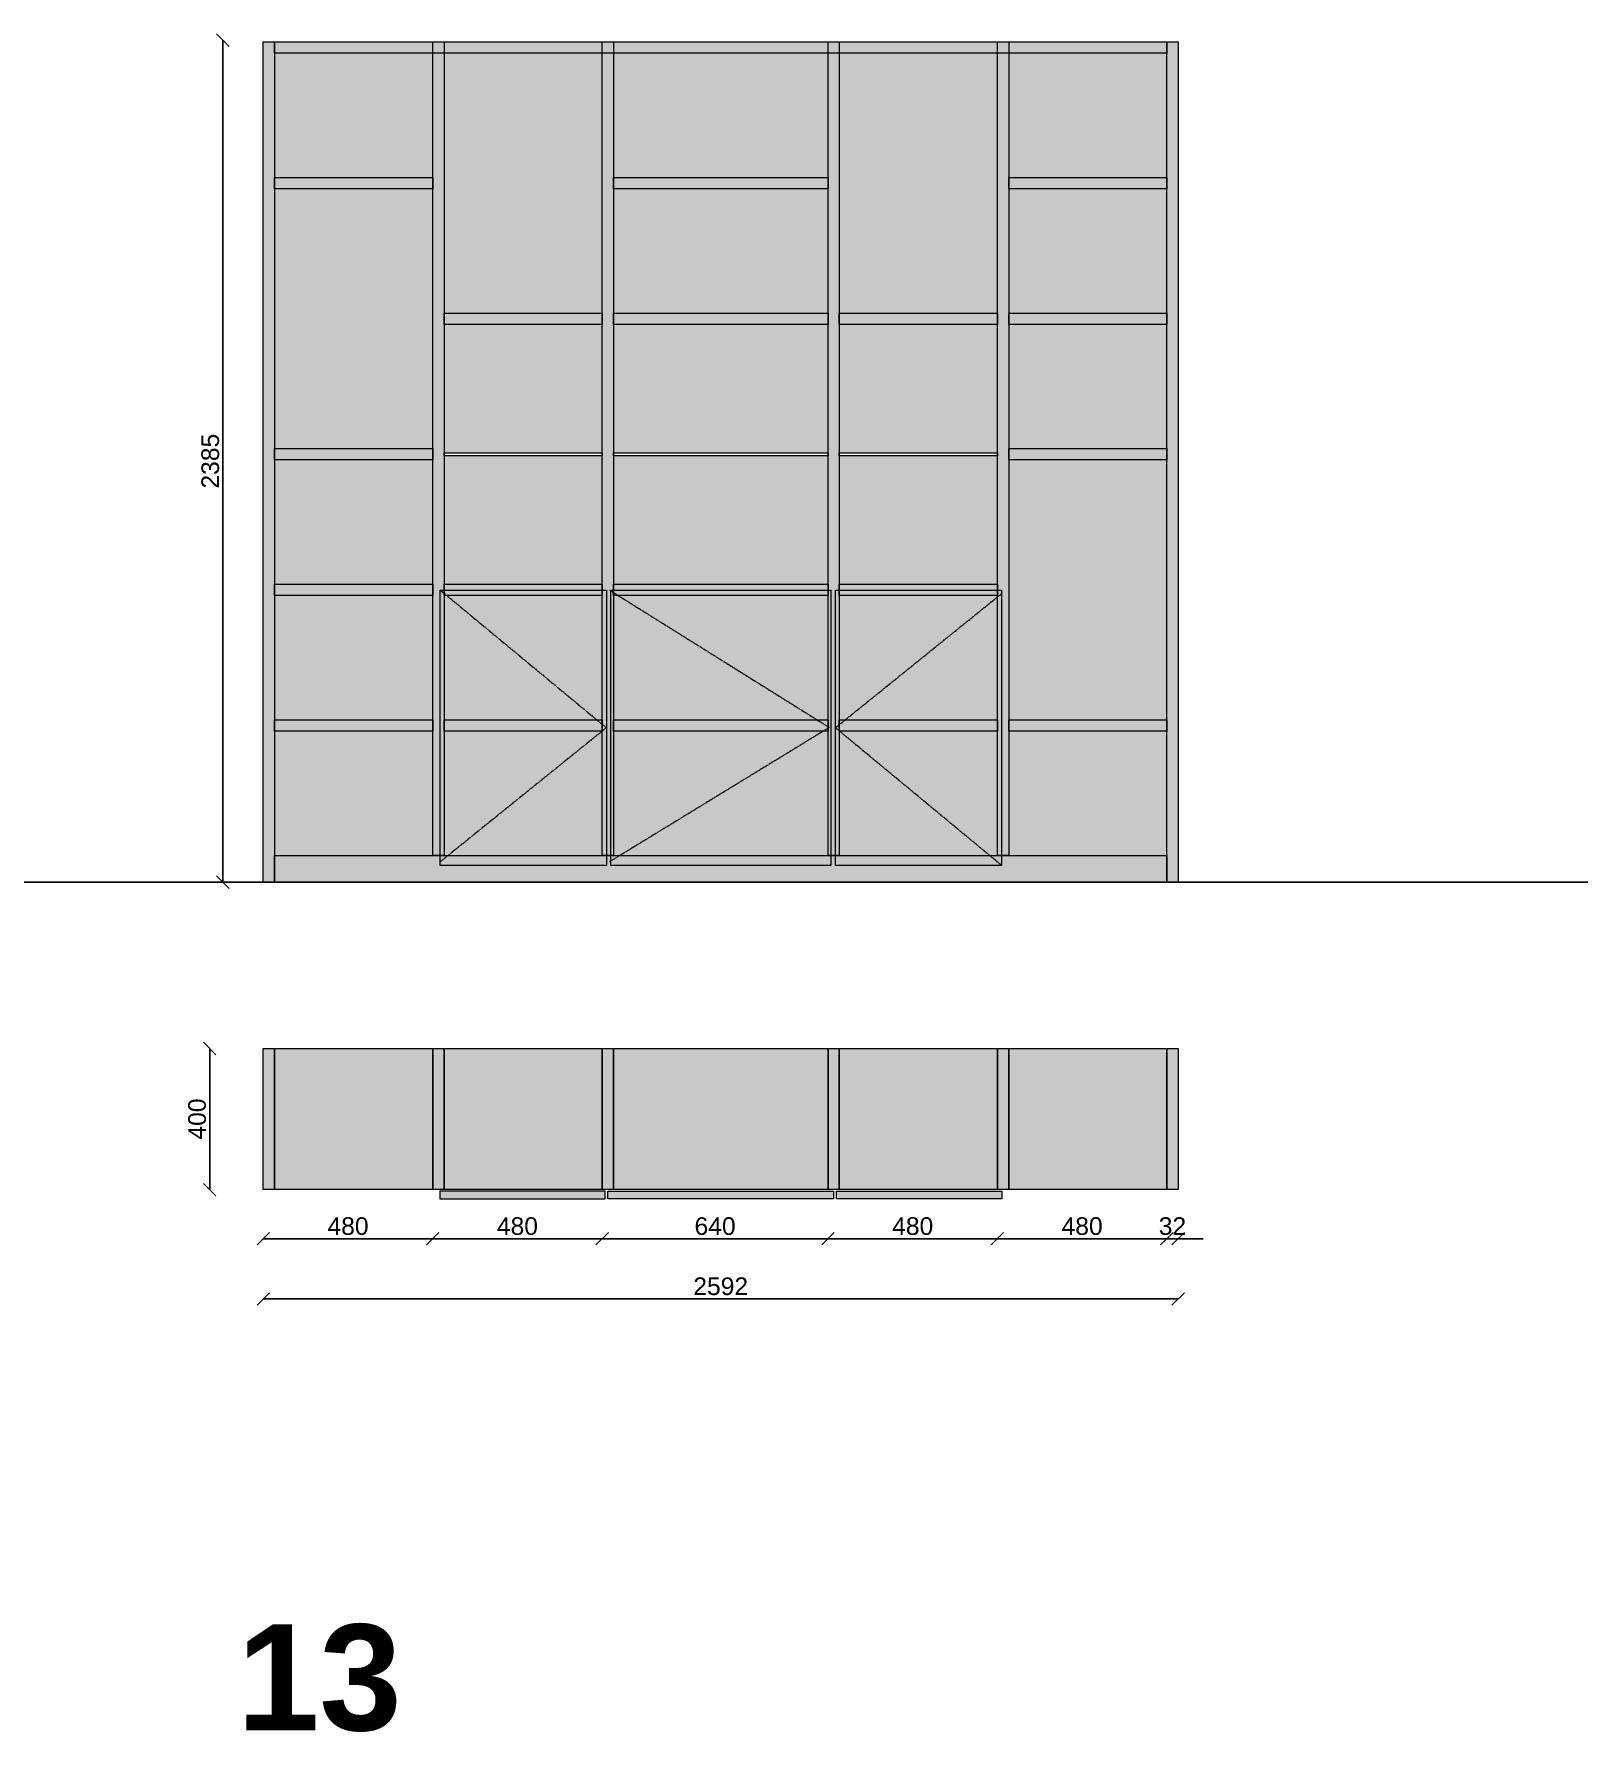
# Model space of a CAD drawing. Header units: inches. Extents: x -2150 to 187520, y -61540 to -22885.
# Drawn here: x 117164 to 121539, y -41504 to -36694 of the extents above; entities that cross this region are included whole.
import ezdxf

# ---------------------------------------------------------------- set-up
doc = ezdxf.new("R2010")
doc.units = ezdxf.units.IN
doc.header["$MEASUREMENT"] = 0
doc.linetypes.add('ISO-02 Linea a tratti', pattern=[3.81, 3.048, -0.762])
doc.layers.add('Linee arredi', color=3, linetype='Continuous', lineweight=20)
doc.layers.add('Quote', color=5, linetype='Continuous')
doc.styles.add('Arial', font='Arial.ttf')
doc.styles.add('Arial (bold)', font='Arial Bold.ttf')
doc.dimstyles.new('M&C_quote arredo', dxfattribs={"dimtxt": 50, "dimasz": 35.34668, "dimexe": 0, "dimexo": 0, "dimgap": 10, "dimtad": 1, "dimdec": 0, "dimtxsty": 'Arial', "dimblk": 'VW_SLASH', "dimcen": 0, "dimse1": 1, "dimse2": 1, "dimazin": 0, "dimtfac": 1, "dimtdec": 0, "dimtix": 1, "dimtmove": 0, "dimatfit": 0, "dimldrblk": 'VW_SLASH', "dimfxl": 0, "dimfxlon": 1, "dimfrac": 2, "dimtolj": 1, "dimarcsym": 0})

# ---------------------------------------------------------------- blocks, each defined once
blk = doc.blocks.new('VW_SLASH')
at = {"color": 0, "linetype": 'ByBlock', "lineweight": -2, "transparency": 16777216}
blk.add_line((0, 0), (-1, 0), dxfattribs=at)
at = {"color": 0, "linetype": 'Continuous', "lineweight": -2, "transparency": 16777216, "flags": 128}
blk.add_lwpolyline([(0.5, 0.5), (-0.5, -0.5)], dxfattribs=at)
blk = doc.blocks.new('*D486')
at = {"layer": 'Defpoints', "color": 0, "transparency": 16777216}
for p in [(117699.1, -36711.7), (117851, -36711.7), (117851, -39096.7)]:
    blk.add_point(p, dxfattribs=at)
at = {"layer": 'Quote', "color": 0, "lineweight": -2, "transparency": 16777216}
blk.add_line((117699.1, -39061.4), (117699.1, -36747.1), dxfattribs=at)
at = {"layer": 'Quote', "color": 0, "lineweight": -2, "transparency": 16777216, "xscale": 35.3466796875, "yscale": 35.3466796875, "zscale": 35.3466796875}
for p, rotation in [((117699.1, -36711.7), 90), ((117699.1, -39096.7), 270)]:
    blk.add_blockref('VW_SLASH', p, dxfattribs=dict(at, rotation=rotation))
at = {"layer": 'Quote', "color": 0, "transparency": 16777216, "insert": (117663.6, -37904.2), "char_height": 50, "attachment_point": 5, "rotation": 90, "style": 'Arial'}
blk.add_mtext('\\A1;2385', dxfattribs=at)
blk = doc.blocks.new('*D487')
at = {"layer": 'Defpoints', "color": 0, "transparency": 16777216}
for p in [(117813.8, -39877.1), (120405.8, -39886.3), (117813.8, -40277.2)]:
    blk.add_point(p, dxfattribs=at)
at = {"layer": 'Quote', "color": 0, "lineweight": -2, "transparency": 16777216}
blk.add_line((120370.5, -40277.2), (117849.2, -40277.2), dxfattribs=at)
at = {"layer": 'Quote', "color": 0, "lineweight": -2, "transparency": 16777216, "xscale": 35.3466796875, "yscale": 35.3466796875, "zscale": 35.3466796875, "rotation": 180}
blk.add_blockref('VW_SLASH', (117813.8, -40277.2), dxfattribs=at)
at = {"layer": 'Quote', "color": 0, "lineweight": -2, "transparency": 16777216, "xscale": 35.3466796875, "yscale": 35.3466796875, "zscale": 35.3466796875}
blk.add_blockref('VW_SLASH', (120405.8, -40277.2), dxfattribs=at)
at = {"layer": 'Quote', "color": 0, "transparency": 16777216, "insert": (119109.8, -40241.6), "char_height": 50, "attachment_point": 5, "style": 'Arial'}
blk.add_mtext('\\A1;2592', dxfattribs=at)
blk = doc.blocks.new('*D488')
at = {"layer": 'Defpoints', "color": 0, "transparency": 16777216}
for p in [(117813.8, -39967.7), (118293.8, -39967.7), (117813.8, -40106.7)]:
    blk.add_point(p, dxfattribs=at)
at = {"layer": 'Quote', "color": 0, "lineweight": -2, "transparency": 16777216}
blk.add_line((118258.5, -40106.7), (117849.2, -40106.7), dxfattribs=at)
at = {"layer": 'Quote', "color": 0, "lineweight": -2, "transparency": 16777216, "xscale": 35.3466796875, "yscale": 35.3466796875, "zscale": 35.3466796875, "rotation": 180}
blk.add_blockref('VW_SLASH', (117813.8, -40106.7), dxfattribs=at)
at = {"layer": 'Quote', "color": 0, "lineweight": -2, "transparency": 16777216, "xscale": 35.3466796875, "yscale": 35.3466796875, "zscale": 35.3466796875}
blk.add_blockref('VW_SLASH', (118293.8, -40106.7), dxfattribs=at)
at = {"layer": 'Quote', "color": 0, "transparency": 16777216, "insert": (118053.8, -40071.2), "char_height": 50, "attachment_point": 5, "style": 'Arial'}
blk.add_mtext('\\A1;480', dxfattribs=at)
blk = doc.blocks.new('*D489')
at = {"layer": 'Defpoints', "color": 0, "transparency": 16777216}
for p in [(118293.8, -39967.7), (118773.8, -39967.7), (118293.8, -40106.7)]:
    blk.add_point(p, dxfattribs=at)
at = {"layer": 'Quote', "color": 0, "lineweight": -2, "transparency": 16777216}
blk.add_line((118738.5, -40106.7), (118329.2, -40106.7), dxfattribs=at)
at = {"layer": 'Quote', "color": 0, "lineweight": -2, "transparency": 16777216, "xscale": 35.3466796875, "yscale": 35.3466796875, "zscale": 35.3466796875, "rotation": 180}
blk.add_blockref('VW_SLASH', (118293.8, -40106.7), dxfattribs=at)
at = {"layer": 'Quote', "color": 0, "lineweight": -2, "transparency": 16777216, "xscale": 35.3466796875, "yscale": 35.3466796875, "zscale": 35.3466796875}
blk.add_blockref('VW_SLASH', (118773.8, -40106.7), dxfattribs=at)
at = {"layer": 'Quote', "color": 0, "transparency": 16777216, "insert": (118533.8, -40071.2), "char_height": 50, "attachment_point": 5, "style": 'Arial'}
blk.add_mtext('\\A1;480', dxfattribs=at)
blk = doc.blocks.new('*D490')
at = {"layer": 'Defpoints', "color": 0, "transparency": 16777216}
for p in [(118773.8, -39967.7), (119413.8, -39967.7), (118773.8, -40106.7)]:
    blk.add_point(p, dxfattribs=at)
at = {"layer": 'Quote', "color": 0, "lineweight": -2, "transparency": 16777216}
blk.add_line((119378.5, -40106.7), (118809.2, -40106.7), dxfattribs=at)
at = {"layer": 'Quote', "color": 0, "lineweight": -2, "transparency": 16777216, "xscale": 35.3466796875, "yscale": 35.3466796875, "zscale": 35.3466796875, "rotation": 180}
blk.add_blockref('VW_SLASH', (118773.8, -40106.7), dxfattribs=at)
at = {"layer": 'Quote', "color": 0, "lineweight": -2, "transparency": 16777216, "xscale": 35.3466796875, "yscale": 35.3466796875, "zscale": 35.3466796875}
blk.add_blockref('VW_SLASH', (119413.8, -40106.7), dxfattribs=at)
at = {"layer": 'Quote', "color": 0, "transparency": 16777216, "insert": (119093.8, -40071.2), "char_height": 50, "attachment_point": 5, "style": 'Arial'}
blk.add_mtext('\\A1;640', dxfattribs=at)
blk = doc.blocks.new('*D491')
at = {"layer": 'Defpoints', "color": 0, "transparency": 16777216}
for p in [(119413.8, -39967.7), (119893.8, -39967.7), (119413.8, -40106.7)]:
    blk.add_point(p, dxfattribs=at)
at = {"layer": 'Quote', "color": 0, "lineweight": -2, "transparency": 16777216}
blk.add_line((119858.5, -40106.7), (119449.2, -40106.7), dxfattribs=at)
at = {"layer": 'Quote', "color": 0, "lineweight": -2, "transparency": 16777216, "xscale": 35.3466796875, "yscale": 35.3466796875, "zscale": 35.3466796875, "rotation": 180}
blk.add_blockref('VW_SLASH', (119413.8, -40106.7), dxfattribs=at)
at = {"layer": 'Quote', "color": 0, "lineweight": -2, "transparency": 16777216, "xscale": 35.3466796875, "yscale": 35.3466796875, "zscale": 35.3466796875}
blk.add_blockref('VW_SLASH', (119893.8, -40106.7), dxfattribs=at)
at = {"layer": 'Quote', "color": 0, "transparency": 16777216, "insert": (119653.8, -40071.2), "char_height": 50, "attachment_point": 5, "style": 'Arial'}
blk.add_mtext('\\A1;480', dxfattribs=at)
blk = doc.blocks.new('*D492')
at = {"layer": 'Defpoints', "color": 0, "transparency": 16777216}
for p in [(119893.8, -39967.7), (120373.8, -39967.7), (119893.8, -40106.7)]:
    blk.add_point(p, dxfattribs=at)
at = {"layer": 'Quote', "color": 0, "lineweight": -2, "transparency": 16777216}
blk.add_line((120338.5, -40106.7), (119929.2, -40106.7), dxfattribs=at)
at = {"layer": 'Quote', "color": 0, "lineweight": -2, "transparency": 16777216, "xscale": 35.3466796875, "yscale": 35.3466796875, "zscale": 35.3466796875, "rotation": 180}
blk.add_blockref('VW_SLASH', (119893.8, -40106.7), dxfattribs=at)
at = {"layer": 'Quote', "color": 0, "lineweight": -2, "transparency": 16777216, "xscale": 35.3466796875, "yscale": 35.3466796875, "zscale": 35.3466796875}
blk.add_blockref('VW_SLASH', (120373.8, -40106.7), dxfattribs=at)
at = {"layer": 'Quote', "color": 0, "transparency": 16777216, "insert": (120133.8, -40071.2), "char_height": 50, "attachment_point": 5, "style": 'Arial'}
blk.add_mtext('\\A1;480', dxfattribs=at)
blk = doc.blocks.new('*D493')
at = {"layer": 'Defpoints', "color": 0, "transparency": 16777216}
for p in [(120373.8, -39967.7), (120405.8, -39967.7), (120373.8, -40106.7)]:
    blk.add_point(p, dxfattribs=at)
at = {"layer": 'Quote', "color": 0, "lineweight": -2, "transparency": 16777216}
for p, q in [((120338.5, -40106.7), (120303.2, -40106.7)), ((120405.8, -40106.7), (120373.8, -40106.7)), ((120441.2, -40106.7), (120476.5, -40106.7))]:
    blk.add_line(p, q, dxfattribs=at)
at = {"layer": 'Quote', "color": 0, "lineweight": -2, "transparency": 16777216, "xscale": 35.3466796875, "yscale": 35.3466796875, "zscale": 35.3466796875}
blk.add_blockref('VW_SLASH', (120373.8, -40106.7), dxfattribs=at)
at = {"layer": 'Quote', "color": 0, "lineweight": -2, "transparency": 16777216, "xscale": 35.3466796875, "yscale": 35.3466796875, "zscale": 35.3466796875, "rotation": 180}
blk.add_blockref('VW_SLASH', (120405.8, -40106.7), dxfattribs=at)
at = {"layer": 'Quote', "color": 0, "transparency": 16777216, "insert": (120389.8, -40071.2), "char_height": 50, "attachment_point": 5, "style": 'Arial'}
blk.add_mtext('\\A1;32', dxfattribs=at)
blk = doc.blocks.new('*D522')
at = {"layer": 'Defpoints', "color": 0, "transparency": 16777216}
for p in [(117661.9, -39567.7), (117813.8, -39567.7), (117813.8, -39967.7)]:
    blk.add_point(p, dxfattribs=at)
at = {"layer": 'Quote', "color": 0, "lineweight": -2, "transparency": 16777216}
blk.add_line((117661.9, -39932.4), (117661.9, -39603.1), dxfattribs=at)
at = {"layer": 'Quote', "color": 0, "lineweight": -2, "transparency": 16777216, "xscale": 35.3466796875, "yscale": 35.3466796875, "zscale": 35.3466796875}
for p, rotation in [((117661.9, -39567.7), 90), ((117661.9, -39967.7), 270)]:
    blk.add_blockref('VW_SLASH', p, dxfattribs=dict(at, rotation=rotation))
at = {"layer": 'Quote', "color": 0, "transparency": 16777216, "insert": (117626.4, -39767.7), "char_height": 50, "attachment_point": 5, "rotation": 90, "style": 'Arial'}
blk.add_mtext('\\A1;400', dxfattribs=at)

msp = doc.modelspace()

# ---------------------------------------------------------------- hatches: boundary and pattern name
at = {"layer": 'Linee arredi'}
h = msp.add_hatch(color=7, dxfattribs=at)
h.dxf.hatch_style = 1
h.paths.add_polyline_path([(117813.8, -36716.7), (117845.8, -36716.7), (117845.8, -39096.7), (117813.8, -39096.7)])
h = msp.add_hatch(color=7, dxfattribs=at)
h.dxf.hatch_style = 1
h.paths.add_polyline_path([(117845.8, -36748.7), (117845.8, -36716.7), (120373.8, -36716.7), (120373.8, -36748.7)])
h = msp.add_hatch(color=7, dxfattribs=at)
h.dxf.hatch_style = 1
h.paths.add_polyline_path([(118293.8, -36716.7), (118325.8, -36716.7), (118325.8, -39020.7), (118293.8, -39020.7)])
h = msp.add_hatch(color=7, dxfattribs=at)
h.dxf.hatch_style = 1
h.paths.add_polyline_path([(118773.8, -36716.7), (118805.8, -36716.7), (118805.8, -39020.7), (118773.8, -39020.7)])
h = msp.add_hatch(color=7, dxfattribs=at)
h.dxf.hatch_style = 1
h.paths.add_polyline_path([(119413.8, -36716.7), (119445.8, -36716.7), (119445.8, -39020.7), (119413.8, -39020.7)])
h = msp.add_hatch(color=7, dxfattribs=at)
h.dxf.hatch_style = 1
h.paths.add_polyline_path([(119893.8, -36716.7), (119925.8, -36716.7), (119925.8, -39020.7), (119893.8, -39020.7)])
h = msp.add_hatch(color=7, dxfattribs=at)
h.dxf.hatch_style = 1
h.paths.add_polyline_path([(120373.8, -36716.7), (120405.8, -36716.7), (120405.8, -39096.7), (120373.8, -39096.7)])
h = msp.add_hatch(color=254, dxfattribs=at)
h.dxf.hatch_style = 1
h.paths.add_polyline_path([(118293.8, -36748.7), (117845.8, -36748.7), (117845.8, -37100.7), (118293.8, -37100.7)])
h.paths.add_polyline_path([(118293.8, -37132.7), (117845.8, -37132.7), (117845.8, -37868.6), (118293.8, -37868.6)])
h.paths.add_polyline_path([(118293.8, -37900.6), (117845.8, -37900.6), (117845.8, -38252.5), (118293.8, -38252.5)])
h.paths.add_polyline_path([(118293.8, -38284.5), (117845.8, -38284.5), (117845.8, -38636.5), (118293.8, -38636.5)])
h.paths.add_polyline_path([(118293.8, -38668.5), (117845.8, -38668.5), (117845.8, -39020.7), (118293.8, -39020.7)])
h = msp.add_hatch(color=254, dxfattribs=at)
h.dxf.hatch_style = 1
h.paths.add_polyline_path([(118773.8, -37888.6), (118325.8, -37888.6), (118325.8, -38252.5), (118773.8, -38252.5)])
h.paths.add_polyline_path([(118773.8, -37516.6), (118325.8, -37516.6), (118325.8, -37880.6), (118773.8, -37880.6)])
h.paths.add_polyline_path([(118773.8, -36748.7), (118325.8, -36748.7), (118325.8, -37484.6), (118773.8, -37484.6)])
h = msp.add_hatch(color=254, dxfattribs=at)
h.dxf.hatch_style = 1
h.paths.add_polyline_path([(119413.8, -36748.7), (118805.8, -36748.7), (118805.8, -37100.7), (119413.8, -37100.7)])
h.paths.add_polyline_path([(119413.8, -37132.7), (118805.8, -37132.7), (118805.8, -37484.6), (119413.8, -37484.6)])
h.paths.add_polyline_path([(119413.8, -37516.6), (118805.8, -37516.6), (118805.8, -37880.6), (119413.8, -37880.6)])
h.paths.add_polyline_path([(119413.8, -37888.6), (118805.8, -37888.6), (118805.8, -38252.5), (119413.8, -38252.5)])
h = msp.add_hatch(color=254, dxfattribs=at)
h.dxf.hatch_style = 1
h.paths.add_polyline_path([(119893.8, -37888.6), (119445.8, -37888.6), (119445.8, -38252.5), (119893.8, -38252.5)])
h.paths.add_polyline_path([(119893.8, -37516.6), (119445.8, -37516.6), (119445.8, -37880.6), (119893.8, -37880.6)])
h.paths.add_polyline_path([(119893.8, -36748.7), (119445.8, -36748.7), (119445.8, -37484.6), (119893.8, -37484.6)])
h = msp.add_hatch(color=254, dxfattribs=at)
h.dxf.hatch_style = 1
h.paths.add_polyline_path([(120373.8, -36748.7), (119925.8, -36748.7), (119925.8, -37100.7), (120373.8, -37100.7)])
h.paths.add_polyline_path([(120373.8, -37132.7), (119925.8, -37132.7), (119925.8, -37484.6), (120373.8, -37484.6)])
h.paths.add_polyline_path([(120373.8, -37516.6), (119925.8, -37516.6), (119925.8, -37868.6), (120373.8, -37868.6)])
h.paths.add_polyline_path([(120373.8, -37900.6), (119925.8, -37900.6), (119925.8, -38636.5), (120373.8, -38636.5)])
h.paths.add_polyline_path([(120373.8, -38668.5), (119925.8, -38668.5), (119925.8, -39020.7), (120373.8, -39020.7)])
h = msp.add_hatch(color=7, dxfattribs=at)
h.dxf.hatch_style = 1
h.paths.add_polyline_path([(117845.8, -37132.7), (117845.8, -37100.7), (118293.8, -37100.7), (118293.8, -37132.7)])
h = msp.add_hatch(color=7, dxfattribs=at)
h.dxf.hatch_style = 1
h.paths.add_polyline_path([(118805.8, -37132.7), (118805.8, -37100.7), (119413.8, -37100.7), (119413.8, -37132.7)])
h = msp.add_hatch(color=7, dxfattribs=at)
h.dxf.hatch_style = 1
h.paths.add_polyline_path([(119925.8, -37132.7), (119925.8, -37100.7), (120373.8, -37100.7), (120373.8, -37132.7)])
h = msp.add_hatch(color=7, dxfattribs=at)
h.dxf.hatch_style = 1
h.paths.add_polyline_path([(118325.8, -37516.6), (118325.8, -37484.6), (118773.8, -37484.6), (118773.8, -37516.6)])
h = msp.add_hatch(color=7, dxfattribs=at)
h.dxf.hatch_style = 1
h.paths.add_polyline_path([(118805.8, -37516.6), (118805.8, -37484.6), (119413.8, -37484.6), (119413.8, -37516.6)])
h = msp.add_hatch(color=7, dxfattribs=at)
h.dxf.hatch_style = 1
h.paths.add_polyline_path([(119445.8, -37516.6), (119445.8, -37484.6), (119893.8, -37484.6), (119893.8, -37516.6)])
h = msp.add_hatch(color=7, dxfattribs=at)
h.dxf.hatch_style = 1
h.paths.add_polyline_path([(119925.8, -37516.6), (119925.8, -37484.6), (120373.8, -37484.6), (120373.8, -37516.6)])
h = msp.add_hatch(color=7, dxfattribs=at)
h.dxf.hatch_style = 1
h.paths.add_polyline_path([(117845.8, -37900.6), (117845.8, -37868.6), (118293.8, -37868.6), (118293.8, -37900.6)])
h = msp.add_hatch(color=7, dxfattribs=at)
h.dxf.hatch_style = 1
h.paths.add_polyline_path([(119925.8, -37900.6), (119925.8, -37868.6), (120373.8, -37868.6), (120373.8, -37900.6)])
h = msp.add_hatch(color=7, dxfattribs=at)
h.dxf.hatch_style = 1
h.paths.add_polyline_path([(117845.8, -38284.5), (117845.8, -38252.5), (118293.8, -38252.5), (118293.8, -38284.5)])
h = msp.add_hatch(color=252, dxfattribs=at)
h.dxf.hatch_style = 1
h.paths.add_polyline_path([(118314.8, -38269.3), (118785.8, -38269.3), (118785.8, -39049.3), (118314.8, -39049.3)])
h = msp.add_hatch(color=7, dxfattribs=at)
h.dxf.hatch_style = 1
h.paths.add_polyline_path([(118325.8, -38284.5), (118325.8, -38252.5), (118773.8, -38252.5), (118773.8, -38284.5)])
h = msp.add_hatch(color=252, dxfattribs=at)
h.dxf.hatch_style = 1
h.paths.add_polyline_path([(118798.5, -38269.3), (119421.5, -38269.3), (119421.5, -39049.3), (118798.5, -39049.3)])
h = msp.add_hatch(color=7, dxfattribs=at)
h.dxf.hatch_style = 1
h.paths.add_polyline_path([(118805.8, -38284.5), (118805.8, -38252.5), (119413.8, -38252.5), (119413.8, -38284.5)])
h = msp.add_hatch(color=252, dxfattribs=at)
h.dxf.hatch_style = 1
h.paths.add_polyline_path([(119905.8, -39049.3), (119434.8, -39049.3), (119434.8, -38269.3), (119905.8, -38269.3)])
h = msp.add_hatch(color=7, dxfattribs=at)
h.dxf.hatch_style = 1
h.paths.add_polyline_path([(119445.8, -38284.5), (119445.8, -38252.5), (119893.8, -38252.5), (119893.8, -38284.5)])
h = msp.add_hatch(color=7, dxfattribs=at)
h.dxf.hatch_style = 1
h.paths.add_polyline_path([(117845.8, -38668.5), (117845.8, -38636.5), (118293.8, -38636.5), (118293.8, -38668.5)])
h = msp.add_hatch(color=7, dxfattribs=at)
h.dxf.hatch_style = 1
h.paths.add_polyline_path([(119925.8, -38668.5), (119925.8, -38636.5), (120373.8, -38636.5), (120373.8, -38668.5)])
h = msp.add_hatch(color=7, dxfattribs=at)
h.dxf.hatch_style = 1
h.paths.add_polyline_path([(117845.8, -39096.7), (117845.8, -39020.7), (120373.8, -39020.7), (120373.8, -39096.7)])
h = msp.add_hatch(color=7, dxfattribs=at)
h.dxf.hatch_style = 1
h.paths.add_polyline_path([(117845.8, -39567.7), (117813.8, -39567.7), (117813.8, -39967.7), (117845.8, -39967.7)])
h.paths.add_polyline_path([(118293.8, -39567.7), (117845.8, -39567.7), (117845.8, -39967.7), (118293.8, -39967.7)])
h.paths.add_polyline_path([(118325.8, -39567.7), (118293.8, -39567.7), (118293.8, -39967.7), (118325.8, -39967.7)])
h.paths.add_polyline_path([(118773.8, -39567.7), (118325.8, -39567.7), (118325.8, -39967.7), (118773.8, -39967.7)])
h.paths.add_polyline_path([(118805.8, -39567.7), (118773.8, -39567.7), (118773.8, -39967.7), (118805.8, -39967.7)])
h.paths.add_polyline_path([(119413.8, -39567.7), (118805.8, -39567.7), (118805.8, -39967.7), (119413.8, -39967.7)])
h.paths.add_polyline_path([(119445.8, -39567.7), (119413.8, -39567.7), (119413.8, -39967.7), (119445.8, -39967.7)])
h.paths.add_polyline_path([(119893.8, -39567.7), (119445.8, -39567.7), (119445.8, -39967.7), (119893.8, -39967.7)])
h.paths.add_polyline_path([(119925.8, -39567.7), (119893.8, -39567.7), (119893.8, -39967.7), (119925.8, -39967.7)])
h.paths.add_polyline_path([(120373.8, -39567.7), (119925.8, -39567.7), (119925.8, -39967.7), (120373.8, -39967.7)])
h.paths.add_polyline_path([(120405.8, -39567.7), (120373.8, -39567.7), (120373.8, -39967.7), (120405.8, -39967.7)])
h = msp.add_hatch(color=252, dxfattribs=at)
h.dxf.hatch_style = 1
h.paths.add_polyline_path([(118782.8, -39972.1), (118313.8, -39972.1), (118313.8, -39994.1), (118782.8, -39994.1)])
h.paths.add_polyline_path([(119429.8, -39972.1), (118789.8, -39972.1), (118789.8, -39994.1), (119429.8, -39994.1)])
h.paths.add_polyline_path([(119906.8, -39972.1), (119437.8, -39972.1), (119437.8, -39994.1), (119906.8, -39994.1)])

# ---------------------------------------------------------------- linework, layer by layer
msp.add_line((108413.6, -39096.7), (187520.4, -39096.7))
at = {"layer": 'Linee arredi', "linetype": 'Continuous', "lineweight": 5, "transparency": 33554687, "flags": 128}
for points in [[(117813.8, -36716.7), (117845.8, -36716.7), (117845.8, -39096.7), (117813.8, -39096.7)], [(117845.8, -36748.7), (117845.8, -36716.7), (120373.8, -36716.7), (120373.8, -36748.7)], [(118293.8, -36716.7), (118325.8, -36716.7), (118325.8, -39020.7), (118293.8, -39020.7)], [(118773.8, -36716.7), (118805.8, -36716.7), (118805.8, -39020.7), (118773.8, -39020.7)], [(119413.8, -36716.7), (119445.8, -36716.7), (119445.8, -39020.7), (119413.8, -39020.7)], [(119413.8, -36716.7), (119445.8, -36716.7), (119445.8, -39020.7), (119413.8, -39020.7)], [(119893.8, -36716.7), (119925.8, -36716.7), (119925.8, -39020.7), (119893.8, -39020.7)], [(120373.8, -36716.7), (120405.8, -36716.7), (120405.8, -39096.7), (120373.8, -39096.7)], [(117845.8, -37132.7), (117845.8, -37100.7), (118293.8, -37100.7), (118293.8, -37132.7)], [(118805.8, -37132.7), (118805.8, -37100.7), (119413.8, -37100.7), (119413.8, -37132.7)], [(119925.8, -37132.7), (119925.8, -37100.7), (120373.8, -37100.7), (120373.8, -37132.7)], [(118325.8, -37516.6), (118325.8, -37484.6), (118773.8, -37484.6), (118773.8, -37516.6)], [(118805.8, -37516.6), (118805.8, -37484.6), (119413.8, -37484.6), (119413.8, -37516.6)], [(119445.8, -37516.6), (119445.8, -37484.6), (119893.8, -37484.6), (119893.8, -37516.6)], [(119925.8, -37516.6), (119925.8, -37484.6), (120373.8, -37484.6), (120373.8, -37516.6)], [(117845.8, -37900.6), (117845.8, -37868.6), (118293.8, -37868.6), (118293.8, -37900.6)], [(119925.8, -37900.6), (119925.8, -37868.6), (120373.8, -37868.6), (120373.8, -37900.6)], [(117845.8, -38284.5), (117845.8, -38252.5), (118293.8, -38252.5), (118293.8, -38284.5)], [(118314.8, -38269.3), (118785.8, -38269.3), (118785.8, -39049.3), (118314.8, -39049.3)], [(118325.8, -38284.5), (118325.8, -38252.5), (118773.8, -38252.5), (118773.8, -38284.5)], [(118798.5, -38269.3), (119421.5, -38269.3), (119421.5, -39049.3), (118798.5, -39049.3)], [(118805.8, -38284.5), (118805.8, -38252.5), (119413.8, -38252.5), (119413.8, -38284.5)], [(119905.8, -39049.3), (119434.8, -39049.3), (119434.8, -38269.3), (119905.8, -38269.3)], [(119445.8, -38284.5), (119445.8, -38252.5), (119893.8, -38252.5), (119893.8, -38284.5)], [(117845.8, -38668.5), (117845.8, -38636.5), (118293.8, -38636.5), (118293.8, -38668.5)], [(118325.8, -38668.5), (118325.8, -38636.5), (118773.8, -38636.5), (118773.8, -38668.5)], [(118805.8, -38668.5), (118805.8, -38636.5), (119413.8, -38636.5), (119413.8, -38668.5)], [(119445.8, -38668.5), (119445.8, -38636.5), (119893.8, -38636.5), (119893.8, -38668.5)], [(119925.8, -38668.5), (119925.8, -38636.5), (120373.8, -38636.5), (120373.8, -38668.5)], [(117845.8, -39096.7), (117845.8, -39020.7), (120373.8, -39020.7), (120373.8, -39096.7)], [(117813.8, -39567.7), (117845.8, -39567.7), (117845.8, -39967.7), (117813.8, -39967.7)], [(117845.8, -39567.7), (118293.8, -39567.7), (118293.8, -39967.7), (117845.8, -39967.7)], [(118293.8, -39567.7), (118325.8, -39567.7), (118325.8, -39967.7), (118293.8, -39967.7)], [(118325.8, -39567.7), (118773.8, -39567.7), (118773.8, -39967.7), (118325.8, -39967.7)], [(118773.8, -39567.7), (118805.8, -39567.7), (118805.8, -39967.7), (118773.8, -39967.7)], [(118805.8, -39567.7), (119413.8, -39567.7), (119413.8, -39967.7), (118805.8, -39967.7)], [(119413.8, -39567.7), (119445.8, -39567.7), (119445.8, -39967.7), (119413.8, -39967.7)], [(119445.8, -39567.7), (119893.8, -39567.7), (119893.8, -39967.7), (119445.8, -39967.7)], [(119893.8, -39567.7), (119925.8, -39567.7), (119925.8, -39967.7), (119893.8, -39967.7)], [(119925.8, -39567.7), (120373.8, -39567.7), (120373.8, -39967.7), (119925.8, -39967.7)], [(120373.8, -39567.7), (120405.8, -39567.7), (120405.8, -39967.7), (120373.8, -39967.7)], [(118782.8, -39972.1), (118313.8, -39972.1), (118313.8, -39994.1), (118782.8, -39994.1)], [(118789.8, -39972.1), (119429.8, -39972.1), (119429.8, -39994.1), (118789.8, -39994.1)], [(119437.8, -39972.1), (119906.8, -39972.1), (119906.8, -39994.1), (119437.8, -39994.1)]]:
    msp.add_lwpolyline(points, close=True, dxfattribs=at)
at = {"layer": 'Linee arredi', "linetype": 'Continuous', "transparency": 33554687, "flags": 128}
for points in [[(118325.8, -37888.6), (118325.8, -37880.6), (118773.8, -37880.6), (118773.8, -37888.6)], [(118805.8, -37888.6), (118805.8, -37880.6), (119413.8, -37880.6), (119413.8, -37888.6)], [(119445.8, -37888.6), (119445.8, -37880.6), (119893.8, -37880.6), (119893.8, -37888.6)]]:
    msp.add_lwpolyline(points, close=True, dxfattribs=at)
at = {"layer": 'Linee arredi', "linetype": 'ISO-02 Linea a tratti', "lineweight": 5, "transparency": 33554687, "flags": 128}
for points in [[(118314.8, -38269.3), (118785.8, -38659.3), (118314.8, -39039.3)], [(118794.5, -38269.3), (119417.5, -38658.5), (118794.5, -39039.3)], [(119905.8, -39049.3), (119434.8, -38659.3), (119905.8, -38279.3)]]:
    msp.add_lwpolyline(points, dxfattribs=at)

# ---------------------------------------------------------------- texts
at = {"layer": 'Linee arredi', "transparency": 33554687, "insert": (117739.6, -41504), "char_height": 300, "attachment_point": 7, "line_spacing_factor": 1.006858, "style": 'Arial (bold)'}
msp.add_mtext('13', dxfattribs=at)

# ---------------------------------------------------------------- dimensions: what is measured, and where the dimension line sits
at = {"layer": 'Quote', "color": 7}
for base, p1, p2, picture, middle in [((117699.1, -36711.7), (117851, -39096.7), (117851, -36711.7), '*D486', (117663.6, -37904.2)), ((117661.9, -39567.7), (117813.8, -39967.7), (117813.8, -39567.7), '*D522', (117626.4, -39767.7))]:
    dim = msp.add_linear_dim(base=base, p1=p1, p2=p2, angle=270, dimstyle='M&C_quote arredo', override={"dimpost": '<>', "dimtmove": 1}, dxfattribs=at)
    dim.commit()
    dim.dimension.update_dxf_attribs({"geometry": picture, "text_midpoint": middle})
for base, p1, p2, picture, middle in [((117813.8, -40277.2), (120405.8, -39886.3), (117813.8, -39877.1), '*D487', (119109.8, -40241.6)), ((117813.8, -40106.7), (118293.8, -39967.7), (117813.8, -39967.7), '*D488', (118053.8, -40071.2)), ((118293.8, -40106.7), (118773.8, -39967.7), (118293.8, -39967.7), '*D489', (118533.8, -40071.2)), ((118773.8, -40106.7), (119413.8, -39967.7), (118773.8, -39967.7), '*D490', (119093.8, -40071.2)), ((119413.8, -40106.7), (119893.8, -39967.7), (119413.8, -39967.7), '*D491', (119653.8, -40071.2)), ((119893.8, -40106.7), (120373.8, -39967.7), (119893.8, -39967.7), '*D492', (120133.8, -40071.2)), ((120373.8, -40106.7), (120405.8, -39967.7), (120373.8, -39967.7), '*D493', (120389.8, -40071.2))]:
    dim = msp.add_linear_dim(base=base, p1=p1, p2=p2, dimstyle='M&C_quote arredo', override={"dimpost": '<>', "dimtmove": 1}, dxfattribs=at)
    dim.commit()
    dim.dimension.update_dxf_attribs({"geometry": picture, "text_midpoint": middle})

doc.saveas('drawing.dxf')
